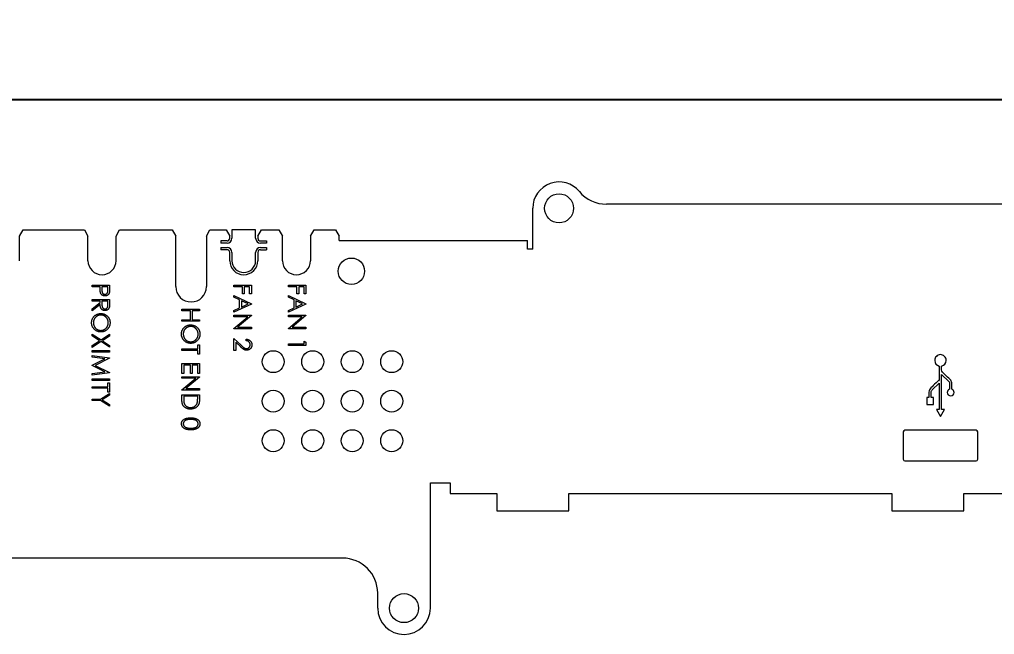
# Model space of a CAD drawing. Header units: millimetres. Extents: x 5 to 292, y 3 to 208.
# Drawn here: x 70.9 to 126.4, y 117.5 to 152.5 of the extents above; entities that cross this region are included whole.
import ezdxf

# ---------------------------------------------------------------- set-up
doc = ezdxf.new("R2010")
doc.units = ezdxf.units.MM
doc.layers.add('DIMENSIONS', color=179, linetype='Continuous')
doc.styles.add('SLDTEXTSTYLE1', font='TXT', dxfattribs={"width": 0.75})
doc.dimstyles.new('SLDDIMSTYLE1', dxfattribs={"dimtxt": 3.5, "dimasz": 3.302, "dimexe": 0, "dimexo": 0.0625, "dimgap": 0.875, "dimtad": 2, "dimlfac": 2, "dimrnd": 1e-09, "dimzin": 12, "dimdsep": 46, "dimtxsty": 'SLDTEXTSTYLE1', "dimblk1": 'CLOSED', "dimblk2": 'CLOSED', "dimsah": 1, "dimcen": 0.09, "dimadec": 0, "dimazin": 3, "dimtfac": 1, "dimtofl": 0, "dimtmove": 0, "dimatfit": 3, "dimldrblk": 'CLOSED', "dimfxl": 1, "dimfrac": 2, "dimtolj": 1, "dimtzin": 12, "dimarcsym": 0})

# ---------------------------------------------------------------- blocks, each defined once
blk = doc.blocks.new('_CLOSED')
at = {"color": 0, "linetype": 'ByBlock', "lineweight": -2}
for p, q in [((-1, 0.166667), (0, 0)), ((-1, 0.166667), (-1, -0.166667)), ((0, 0), (-1, -0.166667)), ((0, 0), (-1, 0))]:
    blk.add_line(p, q, dxfattribs=at)
blk = doc.blocks.new('_D_1')
at = {"layer": 'DIMENSIONS'}
for p, q in [((16.753, 136.699), (16.753, 148.917)), ((284.86, 133.699), (284.86, 148.917)), ((16.753, 147.917), (284.86, 147.917))]:
    blk.add_line(p, q, dxfattribs=at)
at = {"layer": 'DIMENSIONS', "xscale": 3.302, "yscale": 3.302}
for p, rotation in [((16.753, 147.917, -27.848), 180), ((284.86, 147.917, -27.848), 360)]:
    blk.add_blockref('_CLOSED', p, dxfattribs=dict(at, rotation=rotation))
at = {"layer": 'DIMENSIONS', "insert": (153.218, 152.429), "char_height": 3.5, "attachment_point": 1, "style": 'SLDTEXTSTYLE1'}
blk.add_mtext('536.22', dxfattribs=at)

msp = doc.modelspace()

# ---------------------------------------------------------------- linework, layer by layer
at = {"color": 7, "linetype": 'Continuous', "lineweight": 15}
for p, q in [((100.0849, 139.3991), (100.0849, 141.7311)), ((144.8906, 141.9651), (104.2791, 141.9651)), ((70.8529, 140.1527), (71.0529, 140.4991)), ((71.0529, 140.4991), (74.5529, 140.4991)), ((74.5529, 140.4991), (74.7529, 140.1527)), ((76.3529, 140.1527), (76.5529, 140.4991)), ((76.5529, 140.4991), (79.5529, 140.4991)), ((79.5529, 140.4991), (79.7529, 140.1527)), ((81.5029, 140.1527), (81.7029, 140.4991)), ((81.7029, 140.4991), (82.6279, 140.4991)), ((82.6279, 140.4991), (82.8279, 140.1527)), ((82.9529, 140.4991), (82.9529, 140.0241)), ((84.3029, 140.4991), (82.9529, 140.4991)), ((84.3029, 140.0241), (84.3029, 140.4991)), ((84.4279, 140.1527), (84.6279, 140.4991)), ((84.6279, 140.4991), (85.6279, 140.4991)), ((85.6279, 140.4991), (85.8279, 140.1527)), ((87.4279, 140.1527), (87.6279, 140.4991)), ((87.6279, 140.4991), (88.8529, 140.4991)), ((88.8529, 140.4991), (89.0529, 140.1527)), ((70.8529, 138.7491), (70.8529, 140.1527)), ((74.7529, 138.7491), (74.7529, 140.1527)), ((76.3529, 138.7491), (76.3529, 140.1527)), ((79.7529, 137.2741), (79.7529, 140.1527)), ((81.5029, 140.1527), (81.5029, 137.2741)), ((82.8279, 140.0241), (82.8279, 140.1527)), ((84.4279, 140.1527), (84.4279, 140.0241)), ((85.8279, 138.7491), (85.8279, 140.1527)), ((87.4279, 140.1527), (87.4279, 138.7491)), ((89.0529, 139.8991), (89.0529, 140.1527)), ((82.6779, 139.8741), (82.3279, 139.8741)), ((82.3279, 139.8741), (82.3279, 139.7491)), ((82.6779, 139.7491), (82.3279, 139.7491)), ((82.3279, 139.4991), (82.3279, 139.3741)), ((82.3279, 139.4991), (82.6779, 139.4991)), ((84.5779, 139.8741), (84.9279, 139.8741)), ((84.9279, 139.7491), (84.5779, 139.7491)), ((84.5779, 139.4991), (84.9279, 139.4991)), ((84.9279, 139.8741), (84.9279, 139.7491)), ((84.9279, 139.4991), (84.9279, 139.3741)), ((89.0529, 139.8991), (99.7849, 139.8991)), ((99.7849, 139.3991), (99.7849, 139.8991)), ((100.0849, 139.3991), (99.7849, 139.3991)), ((82.6779, 139.3741), (82.3279, 139.3741)), ((82.8279, 138.7491), (82.8279, 139.2241)), ((82.9529, 139.2241), (82.9529, 138.7491)), ((84.3029, 138.7491), (84.3029, 139.2241)), ((84.4279, 139.2241), (84.4279, 138.7491)), ((84.5779, 139.3741), (84.9279, 139.3741)), ((74.9857, 137.2681), (74.9857, 137.3578)), ((74.9857, 137.3578), (75.9857, 137.3578)), ((75.4473, 137.2681), (74.9857, 137.2681)), ((75.4473, 137.1966), (75.4473, 137.2681)), ((75.5498, 137.2681), (75.5476, 137.093)), ((75.8832, 137.2681), (75.5498, 137.2681)), ((75.8832, 137.0852), (75.8832, 137.2681)), ((75.9857, 137.3578), (75.9857, 137.1617)), ((83.0646, 137.2681), (83.0646, 137.3578)), ((83.0646, 137.3578), (84.0646, 137.3578)), ((83.5518, 137.2681), (83.0646, 137.2681)), ((83.5518, 136.8707), (83.5518, 137.2681)), ((83.6543, 137.2681), (83.6543, 136.8707)), ((83.962, 137.2681), (83.6543, 137.2681)), ((83.962, 136.8707), (83.962, 137.2681)), ((84.0646, 137.3578), (84.0646, 136.8707)), ((86.1689, 137.2681), (86.1689, 137.3578)), ((86.1689, 137.3578), (87.1689, 137.3578)), ((86.656, 137.2681), (86.1689, 137.2681)), ((86.656, 136.8707), (86.656, 137.2681)), ((86.7586, 137.2681), (86.7586, 136.8707)), ((87.0663, 137.2681), (86.7586, 137.2681)), ((87.0663, 136.8707), (87.0663, 137.2681)), ((87.1689, 137.3578), (87.1689, 136.8707)), ((83.0646, 136.7681), (84.0646, 136.2937)), ((83.0646, 136.6701), (83.0646, 136.7681)), ((83.3851, 136.5181), (83.0646, 136.6701)), ((83.6543, 136.8707), (83.5518, 136.8707)), ((84.0646, 136.8707), (83.962, 136.8707)), ((86.1689, 136.7681), (87.1689, 136.2937)), ((86.1689, 136.6701), (86.1689, 136.7681)), ((86.4894, 136.5181), (86.1689, 136.6701)), ((86.7586, 136.8707), (86.656, 136.8707)), ((87.1689, 136.8707), (87.0663, 136.8707)), ((74.9857, 136.4476), (74.9857, 136.5373)), ((74.9857, 136.5373), (75.9857, 136.5373)), ((75.4473, 136.4476), (74.9857, 136.4476)), ((74.9857, 136.0073), (75.4473, 136.3747)), ((75.4473, 136.2637), (74.9857, 135.8963)), ((75.4473, 136.3747), (75.4473, 136.4476)), ((75.5498, 136.4476), (75.5484, 136.2645)), ((75.8832, 136.4476), (75.5498, 136.4476)), ((75.8832, 136.2601), (75.8832, 136.4476)), ((75.9857, 136.5373), (75.9857, 136.3372)), ((84.0646, 136.2809), (83.0646, 135.8194)), ((83.0646, 135.9169), (83.3851, 136.0648)), ((83.3851, 136.0648), (83.3851, 136.5181)), ((83.4877, 136.4694), (83.4877, 136.112)), ((83.8697, 136.2883), (83.4877, 136.4694)), ((83.4877, 136.112), (83.8697, 136.2883)), ((84.0646, 136.2937), (84.0646, 136.2809)), ((87.1689, 136.2809), (86.1689, 135.8194)), ((86.1689, 135.9169), (86.4894, 136.0648)), ((86.4894, 136.0648), (86.4894, 136.5181)), ((86.5919, 136.4694), (86.5919, 136.112)), ((86.974, 136.2883), (86.5919, 136.4694)), ((86.5919, 136.112), (86.974, 136.2883)), ((87.1689, 136.2937), (87.1689, 136.2809)), ((74.9857, 135.8963), (74.9857, 136.0073)), ((80.1047, 135.9017), (80.1047, 135.9914)), ((80.1047, 135.9914), (81.1047, 135.9914)), ((80.5918, 135.9017), (80.1047, 135.9017)), ((80.5918, 135.3889), (80.5918, 135.9017)), ((80.6944, 135.9017), (80.6944, 135.3889)), ((81.1047, 135.9017), (80.6944, 135.9017)), ((81.1047, 135.9914), (81.1047, 135.9017)), ((83.0646, 135.8194), (83.0646, 135.9169)), ((83.0646, 135.6399), (84.0646, 135.6399)), ((83.0646, 135.5501), (83.0646, 135.6399)), ((83.8498, 135.5501), (83.0646, 135.5501)), ((83.0646, 134.8911), (83.8498, 135.5501)), ((84.0646, 135.6211), (83.2775, 134.9604)), ((84.0646, 135.6399), (84.0646, 135.6211)), ((86.1689, 135.8194), (86.1689, 135.9169)), ((86.1689, 135.6399), (87.1689, 135.6399)), ((86.1689, 135.5501), (86.1689, 135.6399)), ((86.9541, 135.5501), (86.1689, 135.5501)), ((86.1689, 134.8911), (86.9541, 135.5501)), ((87.1689, 135.6211), (86.3818, 134.9604)), ((87.1689, 135.6399), (87.1689, 135.6211)), ((80.1047, 135.3889), (80.5918, 135.3889)), ((80.1047, 135.2991), (80.1047, 135.3889)), ((81.1047, 135.2991), (80.1047, 135.2991)), ((80.6944, 135.3889), (81.1047, 135.3889)), ((81.1047, 135.3889), (81.1047, 135.2991)), ((83.2775, 134.9604), (84.0646, 134.9604)), ((84.0646, 134.9604), (84.0646, 134.8707)), ((86.3818, 134.9604), (87.1689, 134.9604)), ((87.1689, 134.9604), (87.1689, 134.8707)), ((74.9857, 134.5694), (75.4957, 134.2428)), ((74.9857, 134.4658), (74.9857, 134.5694)), ((75.4148, 134.1912), (74.9857, 134.4658)), ((75.4957, 134.2428), (75.9857, 134.5565)), ((75.9857, 134.453), (75.5767, 134.1912)), ((75.9857, 134.5565), (75.9857, 134.453)), ((83.0646, 134.8707), (83.0646, 134.8911)), ((84.0646, 134.8707), (83.0646, 134.8707)), ((86.1689, 134.8707), (86.1689, 134.8911)), ((87.1689, 134.8707), (86.1689, 134.8707)), ((74.9857, 133.9165), (75.4148, 134.1912)), ((75.4957, 134.1393), (74.9857, 133.813)), ((74.9857, 133.813), (74.9857, 133.9165)), ((75.9857, 133.8258), (75.4957, 134.1393)), ((75.5767, 134.1912), (75.9857, 133.9293)), ((75.9857, 133.9293), (75.9857, 133.8258)), ((81.0021, 133.953), (81.1047, 133.953)), ((81.0021, 133.735), (81.0021, 133.953)), ((81.1047, 133.953), (81.1047, 133.4273)), ((83.0646, 134.3194), (83.4784, 133.9315)), ((83.0646, 133.6399), (83.0646, 134.3194)), ((83.1671, 134.1052), (83.1671, 133.6399)), ((83.4342, 133.855), (83.1671, 134.1052)), ((83.7569, 134.1912), (83.7569, 134.2809)), ((86.1689, 134.0117), (87.0663, 134.0117)), ((86.1689, 133.9219), (86.1689, 134.0117)), ((87.1689, 133.9219), (86.1689, 133.9219)), ((87.0663, 134.0117), (87.0663, 134.1655)), ((87.0663, 134.1655), (87.1689, 134.1068)), ((87.1689, 134.1068), (87.1689, 133.9219)), ((74.9857, 133.5501), (74.9857, 133.6399)), ((74.9857, 133.6399), (75.9857, 133.6399)), ((75.9857, 133.5501), (74.9857, 133.5501)), ((74.9857, 133.345), (75.9857, 133.213)), ((74.9857, 133.2547), (74.9857, 133.345)), ((75.9857, 133.6399), (75.9857, 133.5501)), ((80.1047, 133.735), (81.0021, 133.735)), ((80.1047, 133.6453), (80.1047, 133.735)), ((81.0021, 133.6453), (80.1047, 133.6453)), ((81.0021, 133.4273), (81.0021, 133.6453)), ((81.1047, 133.4273), (81.0021, 133.4273)), ((83.1671, 133.6399), (83.0646, 133.6399)), ((123.0736, 133.3037), (123.0337, 133.2554)), ((123.1219, 133.3436), (123.0736, 133.3037)), ((123.1774, 133.3737), (123.1219, 133.3436)), ((123.2387, 133.3927), (123.1774, 133.3737)), ((123.3045, 133.3994), (123.2387, 133.3927)), ((123.3703, 133.3927), (123.3045, 133.3994)), ((123.4315, 133.3737), (123.3703, 133.3927)), ((123.487, 133.3436), (123.4315, 133.3737)), ((123.5353, 133.3037), (123.487, 133.3436)), ((123.5752, 133.2554), (123.5353, 133.3037)), ((75.7069, 133.1591), (74.9857, 133.2547)), ((74.9857, 132.7967), (75.7069, 133.1591)), ((74.9857, 132.7765), (74.9857, 132.7967)), ((75.7053, 132.4155), (74.9857, 132.7765)), ((75.9857, 133.2002), (75.1652, 132.7873)), ((75.1652, 132.7873), (75.9857, 132.3755)), ((75.9857, 133.213), (75.9857, 133.2002)), ((80.1047, 132.3248), (80.1047, 132.8889)), ((80.1047, 132.8889), (81.1047, 132.8889)), ((80.2072, 132.7991), (80.2072, 132.3248)), ((80.5918, 132.7991), (80.2072, 132.7991)), ((80.5918, 132.3248), (80.5918, 132.7991)), ((80.6944, 132.7991), (80.6944, 132.3248)), ((81.0021, 132.7991), (80.6944, 132.7991)), ((81.0021, 132.3248), (81.0021, 132.7991)), ((81.1047, 132.8889), (81.1047, 132.3248)), ((122.9846, 133.1387), (122.9779, 133.0728)), ((122.9779, 133.0728), (122.9979, 132.9603)), ((123.0036, 133.1999), (122.9846, 133.1387)), ((122.9979, 132.9603), (123.0529, 132.8647)), ((123.0337, 133.2554), (123.0036, 133.1999)), ((123.0529, 132.8647), (123.136, 132.7932)), ((123.136, 132.7932), (123.24, 132.7528)), ((123.24, 132.7528), (123.24, 132.0378)), ((123.3691, 132.7528), (123.473, 132.7932)), ((123.3691, 132.5268), (123.3691, 132.7528)), ((123.473, 132.7932), (123.556, 132.8648)), ((123.556, 132.8648), (123.611, 132.9603)), ((123.6053, 133.1999), (123.5752, 133.2554)), ((123.6243, 133.1387), (123.6053, 133.1999)), ((123.611, 132.9603), (123.6309, 133.0728)), ((123.6309, 133.0728), (123.6243, 133.1387)), ((74.9857, 132.3198), (75.7053, 132.4155)), ((75.9857, 132.3624), (74.9857, 132.2296)), ((74.9857, 132.2296), (74.9857, 132.3198)), ((75.9857, 132.3755), (75.9857, 132.3624)), ((80.2072, 132.3248), (80.1047, 132.3248)), ((80.6944, 132.3248), (80.5918, 132.3248)), ((81.1047, 132.3248), (81.0021, 132.3248)), ((123.3826, 132.4621), (123.3691, 132.5268)), ((123.3691, 130.2713), (123.3691, 132.2694)), ((123.3691, 132.2694), (123.7801, 131.8803)), ((123.4151, 132.4059), (123.3826, 132.4621)), ((123.4339, 132.3883), (123.4151, 132.4059)), ((123.4831, 132.3417), (123.4339, 132.3883)), ((123.5528, 132.2757), (123.4831, 132.3417)), ((123.6327, 132.2), (123.5528, 132.2757)), ((123.7126, 132.1243), (123.6327, 132.2)), ((74.9857, 131.9348), (74.9857, 132.0245)), ((74.9857, 132.0245), (75.9857, 132.0245)), ((75.9857, 131.9348), (74.9857, 131.9348)), ((75.8832, 131.7937), (75.9857, 131.7937)), ((75.8832, 131.5758), (75.8832, 131.7937)), ((75.9857, 132.0245), (75.9857, 131.9348)), ((75.9857, 131.7937), (75.9857, 131.2681)), ((80.1047, 132.1453), (81.1047, 132.1453)), ((80.1047, 132.0555), (80.1047, 132.1453)), ((80.8899, 132.0555), (80.1047, 132.0555)), ((80.1047, 131.3965), (80.8899, 132.0555)), ((81.1047, 132.1264), (80.3176, 131.4658)), ((81.1047, 132.1453), (81.1047, 132.1264)), ((122.8963, 131.6356), (122.8265, 131.5695)), ((122.8288, 131.3916), (123.2399, 131.7808)), ((122.9763, 131.7113), (122.8963, 131.6356)), ((123.0562, 131.7869), (122.9763, 131.7113)), ((123.1259, 131.8528), (123.0562, 131.7869)), ((123.1751, 131.8995), (123.1259, 131.8528)), ((123.1938, 131.9171), (123.1751, 131.8995)), ((123.2264, 131.9732), (123.1938, 131.9171)), ((123.24, 132.0378), (123.2264, 131.9732)), ((123.2399, 131.7808), (123.2399, 130.2713)), ((123.7825, 132.0582), (123.7126, 132.1243)), ((123.7801, 131.8803), (123.8128, 131.8241)), ((123.8321, 132.0113), (123.7825, 132.0582)), ((123.8128, 131.8241), (123.8263, 131.7593)), ((123.8263, 131.7593), (123.8264, 131.6378)), ((123.8264, 131.6378), (123.8264, 131.5432)), ((123.8512, 131.9932), (123.8321, 132.0113)), ((123.8532, 131.9913), (123.8512, 131.9932)), ((123.8913, 131.9437), (123.8512, 131.9931)), ((123.8512, 131.9931), (123.8532, 131.9913)), ((123.9245, 131.8852), (123.8913, 131.9437)), ((123.9472, 131.8214), (123.9245, 131.8852)), ((123.9556, 131.7555), (123.9472, 131.8214)), ((123.9555, 131.4326), (123.9556, 131.7555)), ((74.9857, 131.5758), (75.8832, 131.5758)), ((74.9857, 131.486), (74.9857, 131.5758)), ((75.8832, 131.486), (74.9857, 131.486)), ((75.4611, 130.8707), (75.9857, 131.1912)), ((75.9857, 131.0884), (75.556, 130.8256)), ((75.8832, 131.2681), (75.8832, 131.486)), ((75.9857, 131.2681), (75.8832, 131.2681)), ((75.9857, 131.1912), (75.9857, 131.0884)), ((80.1047, 131.376), (80.1047, 131.3965)), ((81.1047, 131.376), (80.1047, 131.376)), ((80.1047, 131.1196), (81.1047, 131.1196)), ((80.1047, 130.8097), (80.1047, 131.1196)), ((80.3176, 131.4658), (81.1047, 131.4658)), ((81.1047, 131.4658), (81.1047, 131.376)), ((81.1047, 131.1196), (81.1047, 130.9177)), ((122.6619, 131.3326), (122.6535, 131.2667)), ((122.6535, 131.2667), (122.6535, 130.9556)), ((122.6845, 131.3965), (122.6619, 131.3326)), ((122.7177, 131.455), (122.6845, 131.3965)), ((122.7577, 131.5044), (122.7177, 131.455)), ((122.7578, 131.5044), (122.7577, 131.5044)), ((122.7769, 131.5226), (122.7578, 131.5044)), ((122.8265, 131.5695), (122.7769, 131.5226)), ((122.7826, 131.0257), (122.7827, 131.1231)), ((122.7827, 131.2706), (122.7866, 131.3037)), ((122.7827, 131.1231), (122.7827, 131.2706)), ((122.7866, 131.3037), (122.7962, 131.3354)), ((122.7962, 131.3354), (122.8106, 131.365)), ((122.8106, 131.365), (122.8288, 131.3916)), ((123.7052, 131.3098), (123.6954, 131.2488)), ((123.6954, 131.2488), (123.7108, 131.1728)), ((123.7324, 131.3627), (123.7052, 131.3098)), ((123.7108, 131.1728), (123.7527, 131.1107)), ((123.7739, 131.4046), (123.7324, 131.3627)), ((123.7527, 131.1107), (123.8148, 131.0687)), ((123.8264, 131.4326), (123.7739, 131.4046)), ((123.8148, 131.0687), (123.8909, 131.0534)), ((123.8264, 131.5432), (123.8264, 131.4749)), ((123.8264, 131.4749), (123.8264, 131.4326)), ((123.8909, 131.0534), (123.967, 131.0687)), ((124.008, 131.4046), (123.9555, 131.4326)), ((123.967, 131.0687), (124.0292, 131.1107)), ((124.0495, 131.3627), (124.008, 131.4046)), ((124.0292, 131.1107), (124.0711, 131.1728)), ((124.0767, 131.3098), (124.0495, 131.3627)), ((124.0711, 131.1728), (124.0864, 131.2488)), ((124.0864, 131.2488), (124.0767, 131.3098)), ((74.9857, 130.8707), (75.4611, 130.8707)), ((74.9857, 130.7809), (74.9857, 130.8707)), ((75.4611, 130.7809), (74.9857, 130.7809)), ((75.9857, 130.4604), (75.4611, 130.7809)), ((75.556, 130.8256), (75.9857, 130.5632)), ((75.9857, 130.5632), (75.9857, 130.4604)), ((80.2072, 131.0299), (80.2072, 130.9151)), ((81.0021, 131.0299), (80.2072, 131.0299)), ((81.0021, 130.9596), (81.0021, 131.0299)), ((122.6535, 130.9556), (122.5224, 130.9556)), ((122.5224, 130.9556), (122.5224, 130.5646)), ((122.5224, 130.5646), (122.9134, 130.5646)), ((122.7825, 130.9556), (122.7826, 130.972)), ((122.9134, 130.9556), (122.7825, 130.9556)), ((122.7826, 130.972), (122.7826, 131.0257)), ((122.9134, 130.5646), (122.9134, 130.9556)), ((123.2399, 130.2713), (123.0786, 130.2713)), ((123.0786, 130.2713), (123.3044, 129.8804)), ((123.3044, 129.8804), (123.5301, 130.2713)), ((123.5301, 130.2713), (123.3691, 130.2713)), ((121.1849, 128.9991), (121.1849, 127.4491)), ((125.3349, 129.0991), (121.2849, 129.0991)), ((125.4349, 127.4491), (125.4349, 128.9991)), ((121.2849, 127.3491), (125.3349, 127.3491)), ((94.2529, 126.0991), (95.3849, 126.0991)), ((94.2529, 118.9671), (94.2529, 126.0991)), ((95.3849, 126.0991), (95.3849, 125.4991)), ((95.3849, 125.4991), (98.0349, 125.4991)), ((98.0349, 125.4991), (98.0349, 124.4991)), ((102.1349, 125.4991), (120.5349, 125.4991)), ((102.1349, 124.4991), (102.1349, 125.4991)), ((120.5349, 125.4991), (120.5349, 124.4991)), ((124.6349, 125.4991), (143.0349, 125.4991)), ((124.6349, 124.4991), (124.6349, 125.4991)), ((98.0349, 124.4991), (102.1349, 124.4991)), ((120.5349, 124.4991), (124.6349, 124.4991)), ((89.2529, 121.8171), (38.7529, 121.8171)), ((91.2529, 118.9671), (91.2529, 119.8171))]:
    msp.add_line(p, q, dxfattribs=at)
for centre, radius in [((101.5849, 141.7311), 0.8252), ((89.7579, 138.1491), 0.75), ((85.3029, 132.9991), 0.625), ((87.5529, 132.9991), 0.625), ((89.8029, 132.9991), 0.625), ((92.0529, 132.9991), 0.625), ((85.3029, 130.7491), 0.625), ((87.5529, 130.7491), 0.625), ((89.8029, 130.7491), 0.625), ((92.0529, 130.7491), 0.625), ((85.3029, 128.4991), 0.625), ((87.5529, 128.4991), 0.625), ((89.8029, 128.4991), 0.625), ((92.0529, 128.4991), 0.625), ((92.7529, 118.9671), 0.8252)]:
    msp.add_circle(centre, radius, dxfattribs=at)
for centre, radius, start, end in [((101.5849, 141.7311), 1.5, 39.66501, 180), ((104.2791, 143.9651), 2, 219.66501, 270), ((82.6779, 140.0241), 0.15, 270, 0), ((82.6779, 140.0241), 0.275, 270, 0), ((84.5779, 140.0241), 0.275, 180, 270), ((84.5779, 140.0241), 0.15, 180, 270), ((82.6779, 139.2241), 0.275, 0, 90), ((84.5779, 139.2241), 0.275, 90, 180), ((82.6779, 139.2241), 0.15, 0, 90), ((84.5779, 139.2241), 0.15, 90, 180), ((75.5529, 138.7491), 0.8, 180, 360), ((83.6279, 138.7491), 0.8, 180, 0), ((83.6279, 138.7491), 0.675, 180, 0), ((86.6279, 138.7491), 0.8, 180, 0), ((80.6279, 137.2741), 0.875, 180, 0), ((121.2849, 128.9991), 0.1, 90, 180), ((125.3349, 128.9991), 0.1, 0, 90), ((121.2849, 127.4491), 0.1, 180, 270), ((125.3349, 127.4491), 0.1, 270, 0), ((89.2529, 119.8171), 2, 0, 90), ((92.7529, 118.9671), 1.5, 180, 0)]:
    msp.add_arc(centre, radius, start, end, dxfattribs=at)
for points, knots in [([(75.4637, 136.942), (75.4624, 136.9482), (75.4594, 136.962), (75.4562, 136.9846), (75.4534, 137.0109), (75.4513, 137.0409), (75.4495, 137.0746), (75.4481, 137.1119), (75.4473, 137.153), (75.4473, 137.1816), (75.4473, 137.1966)], [0, 0, 0, 0, 0.0751731, 0.1647463, 0.2680169, 0.3859119, 0.5177895, 0.663691, 0.8244132, 1, 1, 1, 1]), ([(75.7175, 136.7424), (75.7093, 136.7426), (75.6932, 136.7428), (75.6697, 136.7456), (75.6472, 136.7494), (75.6258, 136.7553), (75.6056, 136.763), (75.5863, 136.772), (75.5683, 136.7828), (75.5515, 136.7953), (75.5358, 136.8092), (75.5214, 136.8244), (75.5083, 136.8409), (75.4966, 136.8586), (75.4864, 136.8777), (75.4774, 136.898), (75.4697, 136.9195), (75.4657, 136.9344), (75.4637, 136.942)], [0, 0, 0, 0, 0.0701189, 0.1371924, 0.2020162, 0.2646314, 0.3261165, 0.3860103, 0.4458118, 0.5052977, 0.5646333, 0.6242826, 0.683902, 0.7439528, 0.8053877, 0.868388, 0.933084, 1, 1, 1, 1]), ([(75.5476, 137.093), (75.5476, 137.0845), (75.5476, 137.068), (75.5488, 137.0441), (75.5501, 137.022), (75.552, 137.0017), (75.5547, 136.9831), (75.5575, 136.9663), (75.5614, 136.9514), (75.5668, 136.934), (75.5759, 136.9145), (75.5892, 136.8933), (75.606, 136.8754), (75.625, 136.8599), (75.6461, 136.8476), (75.6687, 136.8386), (75.6926, 136.8333), (75.7089, 136.8325), (75.7171, 136.8322)], [0, 0, 0, 0, 0.0725384, 0.1400338, 0.2024957, 0.2605751, 0.3132283, 0.3615832, 0.4048784, 0.4441274, 0.5163997, 0.5865067, 0.6550854, 0.7243838, 0.7939735, 0.8616377, 0.9301109, 1, 1, 1, 1]), ([(75.7171, 136.8322), (75.7251, 136.8325), (75.7411, 136.8333), (75.7645, 136.8386), (75.7869, 136.8476), (75.8077, 136.86), (75.8267, 136.875), (75.8431, 136.8926), (75.8563, 136.9125), (75.8648, 136.931), (75.87, 136.9475), (75.8737, 136.9618), (75.8766, 136.9779), (75.8789, 136.9959), (75.8809, 137.0156), (75.8823, 137.0372), (75.8831, 137.0605), (75.8831, 137.0768), (75.8832, 137.0852)], [0, 0, 0, 0, 0.0700438, 0.1392383, 0.2081975, 0.2791734, 0.3499868, 0.4183538, 0.4876096, 0.5574111, 0.5953302, 0.6379641, 0.6859128, 0.7381852, 0.7961026, 0.8585165, 0.9266577, 1, 1, 1, 1]), ([(75.9707, 136.934), (75.9688, 136.927), (75.9651, 136.9134), (75.9576, 136.8937), (75.9487, 136.875), (75.9386, 136.8571), (75.9268, 136.8404), (75.9138, 136.8245), (75.8993, 136.8097), (75.8835, 136.7959), (75.8666, 136.7832), (75.8484, 136.7723), (75.8292, 136.7632), (75.8089, 136.7554), (75.7875, 136.7498), (75.7651, 136.7455), (75.7417, 136.7428), (75.7257, 136.7426), (75.7175, 136.7424)], [0, 0, 0, 0, 0.0624813, 0.1234904, 0.1834111, 0.2431532, 0.3021267, 0.3617097, 0.4218423, 0.4829319, 0.5445523, 0.6056807, 0.6676797, 0.7299844, 0.7945509, 0.8603456, 0.9289074, 1, 1, 1, 1]), ([(75.9857, 137.1617), (75.9857, 137.1482), (75.9857, 137.1224), (75.9848, 137.0853), (75.9837, 137.0517), (75.9821, 137.0215), (75.9802, 136.9947), (75.9776, 136.9714), (75.9748, 136.9514), (75.972, 136.9394), (75.9707, 136.934)], [0, 0, 0, 0, 0.1769558, 0.3390551, 0.4863182, 0.6187809, 0.7356188, 0.8387425, 0.9264571, 1, 1, 1, 1]), ([(75.7183, 135.9091), (75.705, 135.9095), (75.679, 135.9104), (75.6413, 135.918), (75.6061, 135.9305), (75.5734, 135.9477), (75.544, 135.9697), (75.5182, 135.9961), (75.4966, 136.0269), (75.4816, 136.0556), (75.472, 136.0809), (75.4653, 136.1018), (75.46, 136.1245), (75.4554, 136.149), (75.4518, 136.1752), (75.4493, 136.2031), (75.4476, 136.2328), (75.4474, 136.2532), (75.4473, 136.2637)], [0, 0, 0, 0, 0.0787802, 0.1537206, 0.2267135, 0.2991912, 0.37119, 0.4430064, 0.5166892, 0.5932172, 0.6338729, 0.6769891, 0.7228995, 0.7719586, 0.8242113, 0.8793787, 0.9379481, 1, 1, 1, 1]), ([(75.5484, 136.2645), (75.5484, 136.2559), (75.5484, 136.2394), (75.5496, 136.2154), (75.5509, 136.1931), (75.5528, 136.1725), (75.5554, 136.1536), (75.5586, 136.1365), (75.5623, 136.1211), (75.5681, 136.1031), (75.5773, 136.0831), (75.5906, 136.0613), (75.6073, 136.0427), (75.6264, 136.027), (75.6475, 136.0144), (75.6702, 136.0055), (75.6939, 135.9999), (75.7103, 135.9992), (75.7185, 135.9989)], [0, 0, 0, 0, 0.0716681, 0.1389133, 0.2011846, 0.2591244, 0.312255, 0.3606815, 0.4050861, 0.4451017, 0.5187778, 0.5894616, 0.6584622, 0.7272832, 0.7963225, 0.8631749, 0.9309494, 1, 1, 1, 1]), ([(75.9721, 136.1106), (75.9703, 136.1033), (75.9667, 136.0888), (75.9592, 136.068), (75.9504, 136.0481), (75.9401, 136.0293), (75.9283, 136.0117), (75.915, 135.995), (75.9004, 135.9793), (75.8841, 135.9651), (75.867, 135.9516), (75.8485, 135.9403), (75.8292, 135.9306), (75.8088, 135.9228), (75.7876, 135.9166), (75.7653, 135.9122), (75.7421, 135.9095), (75.7263, 135.9092), (75.7183, 135.9091)], [0, 0, 0, 0, 0.0642168, 0.1270638, 0.1887445, 0.2491321, 0.3094525, 0.3698267, 0.4306501, 0.4923519, 0.5540721, 0.6156898, 0.6767977, 0.738439, 0.8013169, 0.8651845, 0.9316413, 1, 1, 1, 1]), ([(75.7185, 135.9989), (75.7265, 135.9992), (75.7425, 135.9999), (75.7658, 136.0054), (75.7878, 136.0148), (75.8085, 136.0275), (75.8272, 136.0429), (75.8432, 136.061), (75.8564, 136.0813), (75.8648, 136.1002), (75.87, 136.1171), (75.8737, 136.1318), (75.8766, 136.1484), (75.8789, 136.167), (75.8809, 136.1875), (75.8823, 136.21), (75.8831, 136.2344), (75.8831, 136.2513), (75.8832, 136.2601)], [0, 0, 0, 0, 0.0688143, 0.1363648, 0.2040194, 0.2730637, 0.3429133, 0.4109654, 0.4791688, 0.549308, 0.5876516, 0.6306467, 0.6788788, 0.7319343, 0.7911114, 0.8552832, 0.9250859, 1, 1, 1, 1]), ([(75.9857, 136.3372), (75.9857, 136.3238), (75.9856, 136.2982), (75.9851, 136.2615), (75.9838, 136.2281), (75.9826, 136.1981), (75.9804, 136.1714), (75.9784, 136.1481), (75.9757, 136.1282), (75.9732, 136.1161), (75.9721, 136.1106)], [0, 0, 0, 0, 0.17625775, 0.33843441, 0.48482205, 0.61715758, 0.73469836, 0.83738518, 0.92637242, 1, 1, 1, 1]), ([(74.9601, 135.2152), (74.9605, 135.2333), (74.9614, 135.269), (74.9689, 135.3215), (74.9806, 135.3718), (74.9973, 135.42), (75.0189, 135.466), (75.0453, 135.5098), (75.0765, 135.5514), (75.112, 135.5903), (75.1506, 135.626), (75.192, 135.6571), (75.2353, 135.6834), (75.2807, 135.7049), (75.328, 135.722), (75.3774, 135.7336), (75.4287, 135.7411), (75.4636, 135.742), (75.4813, 135.7424)], [0, 0, 0, 0, 0.06581888, 0.12974653, 0.19207195, 0.25345942, 0.31456959, 0.37627988, 0.43902565, 0.50326703, 0.56749282, 0.6297048, 0.69099965, 0.75145165, 0.81200436, 0.87314968, 0.93563548, 1, 1, 1, 1]), ([(75.4817, 135.6527), (75.4673, 135.6523), (75.4389, 135.6516), (75.3972, 135.6453), (75.3572, 135.6357), (75.319, 135.6214), (75.2823, 135.6036), (75.2475, 135.5816), (75.2145, 135.5555), (75.1836, 135.5259), (75.1553, 135.4935), (75.1305, 135.4592), (75.1096, 135.4232), (75.0925, 135.3854), (75.0789, 135.3461), (75.0696, 135.3051), (75.0635, 135.2625), (75.063, 135.2335), (75.0627, 135.2188)], [0, 0, 0, 0, 0.064504, 0.1268993, 0.1877465, 0.2481497, 0.3085861, 0.369583, 0.431827, 0.4961797, 0.5606679, 0.6235045, 0.6852604, 0.7465368, 0.8083274, 0.8704862, 0.9343169, 1, 1, 1, 1]), ([(75.4813, 135.7424), (75.4932, 135.7423), (75.5169, 135.742), (75.552, 135.7383), (75.5865, 135.733), (75.6204, 135.7254), (75.6535, 135.7155), (75.6861, 135.7038), (75.7179, 135.6894), (75.749, 135.6732), (75.7789, 135.6552), (75.8071, 135.6352), (75.834, 135.614), (75.8587, 135.5909), (75.8821, 135.5664), (75.9037, 135.5403), (75.9238, 135.5126), (75.942, 135.4834), (75.9584, 135.4532), (75.9724, 135.4221), (75.9845, 135.3905), (75.9943, 135.3582), (76.002, 135.3253), (76.0073, 135.2919), (76.0109, 135.2578), (76.0112, 135.2348), (76.0114, 135.2232)], [0, 0, 0, 0, 0.043209, 0.0858729, 0.12812, 0.170152, 0.2119176, 0.253753, 0.2960064, 0.3384434, 0.3810154, 0.4228205, 0.4640891, 0.5051258, 0.545975, 0.5869852, 0.6283386, 0.6700838, 0.7119916, 0.7530392, 0.7940494, 0.8348855, 0.8754983, 0.9165473, 0.9580038, 1, 1, 1, 1]), ([(75.9088, 135.2188), (75.9087, 135.2283), (75.9085, 135.2472), (75.9054, 135.2753), (75.9011, 135.303), (75.8949, 135.3303), (75.8865, 135.3572), (75.8769, 135.3838), (75.8651, 135.41), (75.8518, 135.4356), (75.8371, 135.4605), (75.8208, 135.4839), (75.8033, 135.506), (75.7847, 135.5267), (75.7647, 135.5459), (75.7438, 135.5641), (75.7212, 135.5805), (75.6977, 135.5955), (75.6732, 135.6089), (75.648, 135.6208), (75.6219, 135.6306), (75.5951, 135.6385), (75.5678, 135.6451), (75.5397, 135.6493), (75.511, 135.6524), (75.4916, 135.6526), (75.4817, 135.6527)], [0, 0, 0, 0, 0.0420233, 0.0836449, 0.1249838, 0.1662475, 0.2077016, 0.2496311, 0.2917418, 0.3347429, 0.3774602, 0.4195563, 0.4610442, 0.5020963, 0.5428907, 0.5838008, 0.6248636, 0.6662247, 0.7073992, 0.7485567, 0.7896546, 0.8307397, 0.8720701, 0.9139934, 0.9564981, 1, 1, 1, 1]), ([(75.4861, 134.6912), (75.4681, 134.6916), (75.4327, 134.6925), (75.3806, 134.7), (75.3306, 134.7117), (75.2827, 134.7284), (75.2368, 134.7499), (75.1931, 134.7764), (75.1515, 134.8076), (75.1126, 134.8431), (75.0769, 134.8817), (75.0458, 134.9232), (75.019, 134.9666), (74.9976, 135.0124), (74.9805, 135.06), (74.9689, 135.1099), (74.9614, 135.1618), (74.9605, 135.1972), (74.9601, 135.2152)], [0, 0, 0, 0, 0.0652265, 0.128569, 0.1903204, 0.251378, 0.3123875, 0.3737887, 0.4364312, 0.5005668, 0.5646868, 0.6271355, 0.6884554, 0.7492457, 0.8101552, 0.8716709, 0.9347735, 1, 1, 1, 1]), ([(75.0627, 135.2188), (75.0628, 135.2089), (75.0631, 135.1893), (75.0658, 135.1601), (75.0701, 135.1315), (75.0764, 135.1034), (75.0842, 135.0759), (75.0936, 135.0489), (75.1052, 135.0227), (75.118, 134.9969), (75.1327, 134.9722), (75.1484, 134.9487), (75.1658, 134.9268), (75.1842, 134.9061), (75.2039, 134.8868), (75.2249, 134.869), (75.2473, 134.8527), (75.2708, 134.8377), (75.2954, 134.8243), (75.3207, 134.8127), (75.3467, 134.8028), (75.3733, 134.7948), (75.4006, 134.7886), (75.4286, 134.7843), (75.4572, 134.7812), (75.4766, 134.781), (75.4863, 134.7809)], [0, 0, 0, 0, 0.0436332, 0.0865378, 0.1291773, 0.1714363, 0.2134159, 0.255266, 0.2973695, 0.3399407, 0.3823475, 0.4239529, 0.4648712, 0.5055723, 0.5460026, 0.586568, 0.6270648, 0.6682707, 0.7095492, 0.7504282, 0.7910962, 0.8320271, 0.873136, 0.9146108, 0.956956, 1, 1, 1, 1]), ([(76.0114, 135.2232), (76.0109, 135.2047), (76.01, 135.1683), (76.0029, 135.1149), (75.9907, 135.0639), (75.9745, 135.0148), (75.9528, 134.9684), (75.9266, 134.9242), (75.8956, 134.8824), (75.8601, 134.8435), (75.8214, 134.8079), (75.7801, 134.7765), (75.7365, 134.7502), (75.6906, 134.7286), (75.6427, 134.7116), (75.5924, 134.6999), (75.54, 134.6925), (75.5043, 134.6916), (75.4861, 134.6912)], [0, 0, 0, 0, 0.06657, 0.130749, 0.1934128, 0.2549894, 0.3161136, 0.3772618, 0.4394008, 0.5029706, 0.566525, 0.6282311, 0.6890906, 0.7493447, 0.8101696, 0.8716098, 0.9348692, 1, 1, 1, 1]), ([(75.4863, 134.7809), (75.496, 134.781), (75.5152, 134.7812), (75.5437, 134.7843), (75.5715, 134.7886), (75.5985, 134.7948), (75.6248, 134.8028), (75.6504, 134.8127), (75.6753, 134.8243), (75.6994, 134.8377), (75.7226, 134.8527), (75.7448, 134.8692), (75.7655, 134.8873), (75.7853, 134.9065), (75.8038, 134.9275), (75.8209, 134.9499), (75.8371, 134.9736), (75.8517, 134.9988), (75.8652, 135.0247), (75.8768, 135.0513), (75.8866, 135.0783), (75.895, 135.1056), (75.9011, 135.1334), (75.9054, 135.1615), (75.9085, 135.19), (75.9087, 135.2092), (75.9088, 135.2188)], [0, 0, 0, 0, 0.0429151, 0.08513, 0.1264733, 0.167453, 0.2079763, 0.2482494, 0.28875, 0.3296699, 0.3705373, 0.4111286, 0.4518189, 0.4924059, 0.5334859, 0.5752631, 0.6174406, 0.6606717, 0.7039402, 0.7468675, 0.7890793, 0.831104, 0.873238, 0.9151658, 0.9573807, 1, 1, 1, 1]), ([(80.079, 134.5667), (80.0795, 134.5849), (80.0803, 134.6206), (80.0878, 134.673), (80.0995, 134.7234), (80.1162, 134.7715), (80.1378, 134.8175), (80.1642, 134.8614), (80.1954, 134.9029), (80.2309, 134.9419), (80.2695, 134.9775), (80.3109, 135.0086), (80.3542, 135.035), (80.3996, 135.0565), (80.4469, 135.0735), (80.4963, 135.0852), (80.5476, 135.0927), (80.5825, 135.0936), (80.6003, 135.094)], [0, 0, 0, 0, 0.0658189, 0.1297465, 0.192072, 0.2534594, 0.3145696, 0.3762799, 0.4390257, 0.503267, 0.5674928, 0.6297048, 0.6909996, 0.7514517, 0.8120044, 0.8731497, 0.9356355, 1, 1, 1, 1]), ([(80.6007, 135.0042), (80.5862, 135.0039), (80.5578, 135.0032), (80.5161, 134.9969), (80.4761, 134.9872), (80.4379, 134.973), (80.4013, 134.9552), (80.3664, 134.9332), (80.3334, 134.9071), (80.3025, 134.8775), (80.2742, 134.8451), (80.2495, 134.8107), (80.2285, 134.7747), (80.2114, 134.737), (80.1979, 134.6977), (80.1886, 134.6566), (80.1825, 134.6141), (80.1819, 134.5851), (80.1816, 134.5704)], [0, 0, 0, 0, 0.064504, 0.1268993, 0.1877465, 0.2481497, 0.3085861, 0.369583, 0.431827, 0.4961797, 0.5606679, 0.6235045, 0.6852604, 0.7465368, 0.8083274, 0.8704862, 0.9343169, 1, 1, 1, 1]), ([(80.6003, 135.094), (80.6122, 135.0938), (80.6358, 135.0935), (80.6709, 135.0899), (80.7054, 135.0846), (80.7393, 135.077), (80.7724, 135.067), (80.8051, 135.0553), (80.8368, 135.041), (80.8679, 135.0248), (80.8978, 135.0067), (80.926, 134.9867), (80.9529, 134.9656), (80.9776, 134.9424), (81.001, 134.9179), (81.0227, 134.8918), (81.0428, 134.8642), (81.0609, 134.8349), (81.0773, 134.8047), (81.0914, 134.7736), (81.1034, 134.742), (81.1132, 134.7097), (81.1209, 134.6769), (81.1262, 134.6434), (81.1299, 134.6093), (81.1302, 134.5863), (81.1303, 134.5748)], [0, 0, 0, 0, 0.043209, 0.0858729, 0.12812, 0.170152, 0.2119176, 0.253753, 0.2960064, 0.3384434, 0.3810154, 0.4228205, 0.4640891, 0.5051258, 0.545975, 0.5869852, 0.6283386, 0.6700838, 0.7119916, 0.7530392, 0.7940494, 0.8348855, 0.8754983, 0.9165473, 0.9580038, 1, 1, 1, 1]), ([(81.0277, 134.5704), (81.0276, 134.5798), (81.0274, 134.5987), (81.0244, 134.6268), (81.02, 134.6545), (81.0139, 134.6819), (81.0055, 134.7087), (80.9958, 134.7354), (80.984, 134.7616), (80.9707, 134.7872), (80.956, 134.812), (80.9397, 134.8354), (80.9223, 134.8575), (80.9036, 134.8782), (80.8837, 134.8975), (80.8627, 134.9156), (80.8401, 134.932), (80.8166, 134.947), (80.7921, 134.9604), (80.7669, 134.9724), (80.7408, 134.9821), (80.7141, 134.9901), (80.6867, 134.9967), (80.6586, 135.0009), (80.6299, 135.0039), (80.6105, 135.0041), (80.6007, 135.0042)], [0, 0, 0, 0, 0.04202333, 0.08364491, 0.1249838, 0.16624746, 0.20770156, 0.24963107, 0.29174177, 0.33474288, 0.37746017, 0.41955632, 0.46104418, 0.50209628, 0.54289071, 0.58380082, 0.62486358, 0.66622469, 0.70739919, 0.74855668, 0.78965459, 0.83073973, 0.87207014, 0.9139934, 0.95649813, 1, 1, 1, 1]), ([(80.6051, 134.0427), (80.5871, 134.0432), (80.5516, 134.044), (80.4996, 134.0515), (80.4496, 134.0632), (80.4016, 134.08), (80.3557, 134.1015), (80.312, 134.1279), (80.2705, 134.1591), (80.2315, 134.1946), (80.1958, 134.2333), (80.1647, 134.2748), (80.1379, 134.3182), (80.1166, 134.364), (80.0995, 134.4116), (80.0878, 134.4615), (80.0803, 134.5134), (80.0795, 134.5488), (80.079, 134.5667)], [0, 0, 0, 0, 0.0652265, 0.128569, 0.1903204, 0.251378, 0.3123875, 0.3737887, 0.4364312, 0.5005668, 0.5646868, 0.6271355, 0.6884554, 0.7492457, 0.8101552, 0.8716709, 0.9347735, 1, 1, 1, 1]), ([(80.1816, 134.5704), (80.1817, 134.5605), (80.182, 134.5409), (80.1847, 134.5117), (80.1891, 134.483), (80.1953, 134.455), (80.2032, 134.4275), (80.2125, 134.4005), (80.2241, 134.3743), (80.2369, 134.3485), (80.2516, 134.3238), (80.2673, 134.3002), (80.2847, 134.2784), (80.3031, 134.2577), (80.3228, 134.2384), (80.3438, 134.2205), (80.3663, 134.2042), (80.3898, 134.1893), (80.4143, 134.1759), (80.4396, 134.1642), (80.4656, 134.1544), (80.4922, 134.1464), (80.5195, 134.1401), (80.5475, 134.1358), (80.5762, 134.1328), (80.5955, 134.1326), (80.6053, 134.1325)], [0, 0, 0, 0, 0.04363322, 0.08653778, 0.12917734, 0.17143632, 0.21341589, 0.25526595, 0.29736948, 0.33994075, 0.38234746, 0.42395295, 0.46487116, 0.50557229, 0.54600258, 0.58656797, 0.6270648, 0.66827068, 0.70954922, 0.75042815, 0.79109619, 0.83202714, 0.87313596, 0.91461076, 0.95695599, 1, 1, 1, 1]), ([(81.1303, 134.5748), (81.1298, 134.5562), (81.1289, 134.5199), (81.1219, 134.4664), (81.1097, 134.4154), (81.0934, 134.3664), (81.0717, 134.32), (81.0456, 134.2758), (81.0146, 134.2339), (80.979, 134.195), (80.9403, 134.1594), (80.899, 134.128), (80.8554, 134.1017), (80.8096, 134.0801), (80.7616, 134.0632), (80.7113, 134.0515), (80.6589, 134.044), (80.6232, 134.0432), (80.6051, 134.0427)], [0, 0, 0, 0, 0.06657, 0.130749, 0.1934128, 0.2549894, 0.3161136, 0.3772618, 0.4394008, 0.5029706, 0.566525, 0.6282311, 0.6890906, 0.7493447, 0.8101696, 0.8716098, 0.9348692, 1, 1, 1, 1]), ([(80.6053, 134.1325), (80.615, 134.1326), (80.6342, 134.1328), (80.6626, 134.1358), (80.6904, 134.1401), (80.7174, 134.1463), (80.7437, 134.1544), (80.7693, 134.1642), (80.7942, 134.1759), (80.8184, 134.1893), (80.8416, 134.2043), (80.8637, 134.2207), (80.8845, 134.2388), (80.9043, 134.2581), (80.9227, 134.279), (80.9399, 134.3015), (80.956, 134.3252), (80.9707, 134.3503), (80.9841, 134.3762), (80.9957, 134.4028), (81.0055, 134.4298), (81.0139, 134.4571), (81.02, 134.4849), (81.0244, 134.5131), (81.0274, 134.5416), (81.0276, 134.5607), (81.0277, 134.5704)], [0, 0, 0, 0, 0.0429151, 0.08513, 0.1264733, 0.167453, 0.2079763, 0.2482494, 0.28875, 0.3296699, 0.3705373, 0.4111286, 0.4518189, 0.4924059, 0.5334859, 0.5752631, 0.6174406, 0.6606717, 0.7039402, 0.7468675, 0.7890793, 0.831104, 0.873238, 0.9151658, 0.9573807, 1, 1, 1, 1]), ([(83.7929, 133.6527), (83.779, 133.6532), (83.7514, 133.6541), (83.7108, 133.6623), (83.6715, 133.6752), (83.6399, 133.6906), (83.6144, 133.7062), (83.5934, 133.7202), (83.5708, 133.7366), (83.5467, 133.7556), (83.5208, 133.7769), (83.4932, 133.8007), (83.4642, 133.827), (83.4444, 133.8455), (83.4342, 133.855)], [0, 0, 0, 0, 0.0987022, 0.1956723, 0.2924224, 0.3913425, 0.4444624, 0.5042288, 0.5703523, 0.6425458, 0.7222875, 0.8079211, 0.9004695, 1, 1, 1, 1]), ([(83.4784, 133.9315), (83.4883, 133.9221), (83.5072, 133.904), (83.5349, 133.8783), (83.5605, 133.8553), (83.5841, 133.8347), (83.606, 133.817), (83.6255, 133.8014), (83.6434, 133.7888), (83.6642, 133.7752), (83.6896, 133.762), (83.7206, 133.7506), (83.7525, 133.7437), (83.7741, 133.7429), (83.7849, 133.7424)], [0, 0, 0, 0, 0.1108026, 0.2128292, 0.3061013, 0.3906473, 0.4669245, 0.534481, 0.5935869, 0.644557, 0.7362005, 0.825024, 0.9119856, 1, 1, 1, 1]), ([(83.7569, 134.2809), (83.7688, 134.2803), (83.7922, 134.2792), (83.8263, 134.2738), (83.8589, 134.2661), (83.8897, 134.2552), (83.919, 134.2417), (83.9467, 134.2255), (83.9727, 134.2063), (83.9968, 134.1845), (84.0188, 134.1609), (84.0379, 134.1354), (84.0539, 134.1085), (84.0674, 134.0805), (84.0775, 134.051), (84.085, 134.0201), (84.0895, 133.9879), (84.09, 133.966), (84.0902, 133.9548)], [0, 0, 0, 0, 0.0687908, 0.1351033, 0.1989787, 0.2619043, 0.323495, 0.3851954, 0.4469692, 0.5097648, 0.5722506, 0.6334052, 0.6932512, 0.7525832, 0.8125793, 0.8732751, 0.9355499, 1, 1, 1, 1]), ([(83.9877, 133.9594), (83.9875, 133.9672), (83.9871, 133.9826), (83.9842, 134.0051), (83.9794, 134.0266), (83.9728, 134.0472), (83.9644, 134.0667), (83.9539, 134.0853), (83.9414, 134.1027), (83.9272, 134.1191), (83.9114, 134.1342), (83.8938, 134.1475), (83.8747, 134.1591), (83.8542, 134.1692), (83.832, 134.1774), (83.8083, 134.1837), (83.7832, 134.1887), (83.7658, 134.1903), (83.7569, 134.1912)], [0, 0, 0, 0, 0.0644387, 0.1265469, 0.1868872, 0.2458775, 0.3040409, 0.3621912, 0.4209759, 0.4806603, 0.5406003, 0.6006891, 0.6619358, 0.7244425, 0.7890384, 0.8563138, 0.926352, 1, 1, 1, 1]), ([(83.7849, 133.7424), (83.7918, 133.7426), (83.8052, 133.743), (83.8249, 133.7461), (83.8439, 133.7509), (83.8623, 133.7578), (83.8799, 133.7668), (83.8966, 133.7778), (83.9128, 133.7905), (83.928, 133.8051), (83.9419, 133.8213), (83.9542, 133.8383), (83.9645, 133.8563), (83.973, 133.8752), (83.9796, 133.895), (83.9842, 133.9157), (83.9871, 133.9372), (83.9875, 133.9519), (83.9877, 133.9594)], [0, 0, 0, 0, 0.0619654, 0.1221219, 0.1809885, 0.2399332, 0.2999058, 0.3599888, 0.4217757, 0.4865758, 0.5515348, 0.6150175, 0.6772586, 0.73973, 0.8030501, 0.8664951, 0.9319735, 1, 1, 1, 1]), ([(84.0902, 133.9548), (84.09, 133.9438), (84.0895, 133.9223), (84.0851, 133.8908), (84.0783, 133.8609), (84.0688, 133.8325), (84.056, 133.8059), (84.0407, 133.781), (84.0229, 133.7573), (84.002, 133.736), (83.9796, 133.7164), (83.9558, 133.6995), (83.9311, 133.6851), (83.9055, 133.673), (83.8787, 133.6641), (83.8511, 133.6574), (83.8223, 133.6536), (83.8028, 133.653), (83.7929, 133.6527)], [0, 0, 0, 0, 0.0694755, 0.1365168, 0.2007888, 0.2638297, 0.325735, 0.3872907, 0.4495092, 0.5129678, 0.5762752, 0.6375801, 0.6979026, 0.7571721, 0.8165985, 0.8766532, 0.9372896, 1, 1, 1, 1]), ([(80.592, 130.2991), (80.5797, 130.2993), (80.5553, 130.2997), (80.5194, 130.3028), (80.4846, 130.3075), (80.451, 130.3146), (80.4183, 130.3233), (80.3869, 130.3344), (80.3566, 130.3472), (80.3276, 130.3621), (80.3001, 130.3784), (80.2743, 130.3959), (80.2503, 130.4146), (80.2283, 130.4346), (80.2081, 130.4558), (80.1897, 130.4782), (80.1733, 130.5018), (80.1585, 130.5267), (80.1455, 130.5535), (80.1345, 130.5826), (80.1254, 130.6144), (80.1178, 130.6486), (80.1118, 130.6853), (80.1078, 130.7245), (80.105, 130.7663), (80.1048, 130.795), (80.1047, 130.8097)], [0, 0, 0, 0, 0.0460807, 0.0908068, 0.1342953, 0.1770244, 0.2188227, 0.2602441, 0.3010799, 0.3416139, 0.3815834, 0.4201196, 0.4580746, 0.4947385, 0.5311946, 0.5669337, 0.6027127, 0.6383266, 0.6748532, 0.7134674, 0.7544418, 0.7978154, 0.8439895, 0.8930716, 0.9449633, 1, 1, 1, 1]), ([(80.2072, 130.9151), (80.2073, 130.8986), (80.2074, 130.8669), (80.2086, 130.8213), (80.2106, 130.7796), (80.2133, 130.7418), (80.2169, 130.708), (80.221, 130.6781), (80.226, 130.6522), (80.2306, 130.6365), (80.2327, 130.6292)], [0, 0, 0, 0, 0.1719007, 0.3306279, 0.4755488, 0.6067462, 0.7250238, 0.8297424, 0.9213228, 1, 1, 1, 1]), ([(80.2327, 130.6292), (80.2359, 130.6201), (80.2422, 130.6021), (80.2538, 130.5761), (80.2676, 130.5519), (80.2828, 130.529), (80.3001, 130.5078), (80.3192, 130.4879), (80.34, 130.4695), (80.3625, 130.4528), (80.3867, 130.4378), (80.4123, 130.4248), (80.439, 130.4134), (80.4672, 130.4045), (80.4967, 130.3975), (80.5274, 130.3925), (80.5594, 130.3894), (80.5812, 130.389), (80.5922, 130.3889)], [0, 0, 0, 0, 0.0624145, 0.12333823, 0.18312454, 0.24178299, 0.30057888, 0.35968007, 0.41888164, 0.47953066, 0.54085054, 0.6023034, 0.66446321, 0.72780572, 0.79289481, 0.85967233, 0.9284644, 1, 1, 1, 1]), ([(81.0686, 130.6004), (81.0642, 130.5888), (81.0555, 130.566), (81.039, 130.5334), (81.0204, 130.5027), (80.9996, 130.4738), (80.9759, 130.4473), (80.9505, 130.4221), (80.9223, 130.3994), (80.892, 130.3786), (80.8599, 130.3598), (80.8261, 130.3435), (80.7907, 130.3299), (80.7539, 130.3186), (80.7156, 130.3098), (80.6757, 130.3037), (80.6343, 130.2997), (80.6063, 130.2993), (80.592, 130.2991)], [0, 0, 0, 0, 0.061545, 0.1216943, 0.1811549, 0.2398754, 0.2987019, 0.3576474, 0.4176048, 0.478494, 0.5404071, 0.602345, 0.6650043, 0.7285593, 0.7936505, 0.8605343, 0.929236, 1, 1, 1, 1]), ([(80.5922, 130.3889), (80.6039, 130.389), (80.6269, 130.3893), (80.6606, 130.3929), (80.693, 130.3982), (80.7242, 130.4059), (80.7541, 130.4156), (80.7826, 130.4278), (80.81, 130.4417), (80.8358, 130.4582), (80.8601, 130.4764), (80.8823, 130.4965), (80.9026, 130.5182), (80.9212, 130.5414), (80.9374, 130.5667), (80.9519, 130.5935), (80.9642, 130.6222), (80.9707, 130.6421), (80.9741, 130.6523)], [0, 0, 0, 0, 0.0701512, 0.1378126, 0.2032262, 0.2671741, 0.330024, 0.3917943, 0.4530844, 0.5143339, 0.575, 0.6348655, 0.6941163, 0.7534416, 0.8131258, 0.8740797, 0.936007, 1, 1, 1, 1]), ([(80.9741, 130.6523), (80.9764, 130.6607), (80.9813, 130.6785), (80.9867, 130.7076), (80.9914, 130.7403), (80.9954, 130.7769), (80.9983, 130.8172), (81.0005, 130.8613), (81.0019, 130.9092), (81.002, 130.9423), (81.0021, 130.9596)], [0, 0, 0, 0, 0.0843186, 0.1792845, 0.2865825, 0.4051115, 0.5355929, 0.6781902, 0.8329758, 1, 1, 1, 1]), ([(81.1047, 130.9177), (81.1045, 130.9001), (81.1043, 130.8662), (81.1027, 130.8172), (81.1, 130.7718), (81.096, 130.7303), (81.0911, 130.6924), (81.085, 130.6584), (81.0777, 130.628), (81.0715, 130.6092), (81.0686, 130.6004)], [0, 0, 0, 0, 0.1642892, 0.3174059, 0.4588436, 0.5893665, 0.7078313, 0.81577, 0.9128799, 1, 1, 1, 1]), ([(80.079, 129.4648), (80.0792, 129.4727), (80.0794, 129.4882), (80.0821, 129.5113), (80.0865, 129.5336), (80.0926, 129.5554), (80.1001, 129.5768), (80.1099, 129.5974), (80.1211, 129.6175), (80.1339, 129.637), (80.1486, 129.6555), (80.1648, 129.6733), (80.183, 129.6898), (80.2028, 129.7051), (80.2242, 129.7196), (80.2473, 129.733), (80.2721, 129.7454), (80.2988, 129.7568), (80.3277, 129.7668), (80.3591, 129.7757), (80.3935, 129.7827), (80.4303, 129.7887), (80.47, 129.7935), (80.5123, 129.7968), (80.5574, 129.7988), (80.5884, 129.799), (80.6043, 129.7991)], [0, 0, 0, 0, 0.0337871, 0.0666217, 0.0992849, 0.1313612, 0.1635852, 0.1961039, 0.2289023, 0.2621581, 0.2959912, 0.3302178, 0.3650598, 0.4009507, 0.4376204, 0.4757075, 0.5153807, 0.5564135, 0.5997648, 0.6464242, 0.6964314, 0.7497815, 0.8065733, 0.8674355, 0.9318868, 1, 1, 1, 1]), ([(80.6043, 129.1196), (80.589, 129.1198), (80.5592, 129.1202), (80.5156, 129.1221), (80.4745, 129.1258), (80.4356, 129.1304), (80.3993, 129.1368), (80.3654, 129.1447), (80.3337, 129.1535), (80.3045, 129.1643), (80.2774, 129.1761), (80.252, 129.189), (80.2283, 129.2028), (80.2063, 129.2178), (80.1859, 129.2338), (80.1675, 129.2511), (80.1506, 129.2693), (80.1355, 129.2886), (80.1223, 129.3087), (80.1106, 129.3293), (80.1011, 129.3506), (80.0929, 129.3723), (80.0867, 129.3947), (80.0824, 129.4176), (80.0794, 129.441), (80.0791, 129.4568), (80.079, 129.4648)], [0, 0, 0, 0, 0.0650633, 0.1267732, 0.1855158, 0.2407647, 0.2929798, 0.3422504, 0.3889193, 0.4327757, 0.4746284, 0.5147747, 0.5536059, 0.5914264, 0.6280281, 0.6638036, 0.6989843, 0.7335915, 0.7676285, 0.8012083, 0.8342638, 0.8669807, 0.8997197, 0.9327019, 0.9661759, 1, 1, 1, 1]), ([(80.6047, 129.7094), (80.5913, 129.7093), (80.5654, 129.7093), (80.5277, 129.7075), (80.4926, 129.7052), (80.4599, 129.7021), (80.4299, 129.6976), (80.4022, 129.6926), (80.3771, 129.6864), (80.3544, 129.6791), (80.3336, 129.6708), (80.3143, 129.6618), (80.2962, 129.652), (80.2795, 129.6412), (80.2641, 129.6293), (80.2497, 129.6167), (80.2369, 129.603), (80.2216, 129.584), (80.2057, 129.5589), (80.1919, 129.5273), (80.1832, 129.4948), (80.1821, 129.4728), (80.1816, 129.4618)], [0, 0, 0, 0, 0.0729511, 0.1415837, 0.2059265, 0.2653014, 0.3205972, 0.3718165, 0.4187898, 0.4616987, 0.5021336, 0.5408043, 0.5781805, 0.6142969, 0.6496782, 0.6842995, 0.718359, 0.7520809, 0.8176524, 0.8797221, 0.9399656, 1, 1, 1, 1]), ([(80.1816, 129.4618), (80.182, 129.4507), (80.183, 129.4286), (80.1918, 129.3963), (80.205, 129.3649), (80.2207, 129.3403), (80.2357, 129.3216), (80.2484, 129.3082), (80.2627, 129.2959), (80.2781, 129.2842), (80.2949, 129.2735), (80.3131, 129.2638), (80.3326, 129.2549), (80.3463, 129.2498), (80.3533, 129.2472)], [0, 0, 0, 0, 0.1128134, 0.2253939, 0.3395948, 0.4596754, 0.5217352, 0.5839258, 0.6481741, 0.713881, 0.7810045, 0.8514509, 0.9240507, 1, 1, 1, 1]), ([(80.6043, 129.7991), (80.6203, 129.799), (80.6514, 129.7988), (80.6968, 129.7968), (80.7394, 129.7935), (80.7791, 129.7888), (80.8161, 129.7832), (80.8501, 129.7757), (80.8815, 129.7672), (80.9102, 129.7574), (80.9366, 129.7462), (80.9613, 129.7341), (80.9842, 129.7205), (81.0057, 129.7062), (81.0254, 129.6907), (81.0435, 129.6743), (81.0598, 129.6565), (81.0746, 129.6378), (81.0876, 129.6181), (81.099, 129.5979), (81.1088, 129.5771), (81.1165, 129.5556), (81.1228, 129.5337), (81.1272, 129.5113), (81.1299, 129.4882), (81.1302, 129.4727), (81.1303, 129.4648)], [0, 0, 0, 0, 0.0685946, 0.133246, 0.1943126, 0.2512792, 0.3045134, 0.3542349, 0.4004806, 0.4434108, 0.4840149, 0.5232523, 0.5610424, 0.5979002, 0.6335185, 0.6683144, 0.7024957, 0.7366854, 0.7702932, 0.8034373, 0.835913, 0.8684602, 0.9008465, 0.9334665, 0.9662576, 1, 1, 1, 1]), ([(81.1303, 129.4648), (81.1302, 129.4568), (81.1299, 129.441), (81.1272, 129.4176), (81.1228, 129.3948), (81.1165, 129.3726), (81.1088, 129.3508), (81.099, 129.3297), (81.0877, 129.3091), (81.0744, 129.2893), (81.0595, 129.2701), (81.0427, 129.2519), (81.0242, 129.2349), (81.004, 129.2187), (80.982, 129.2038), (80.9583, 129.1897), (80.9327, 129.177), (80.9055, 129.1648), (80.876, 129.1542), (80.8443, 129.1447), (80.8102, 129.137), (80.7737, 129.1306), (80.7347, 129.1257), (80.6933, 129.1221), (80.6496, 129.1202), (80.6196, 129.1198), (80.6043, 129.1196)], [0, 0, 0, 0, 0.03378812, 0.06719393, 0.09986241, 0.13256661, 0.16515117, 0.19791319, 0.231319, 0.26508328, 0.29925531, 0.33439857, 0.36994282, 0.40628356, 0.44406382, 0.48299771, 0.52335445, 0.56553659, 0.60961292, 0.65639081, 0.70588549, 0.7583245, 0.81383178, 0.87279456, 0.93472223, 1, 1, 1, 1]), ([(81.0277, 129.4618), (81.0272, 129.4728), (81.026, 129.495), (81.0178, 129.5277), (81.0035, 129.559), (80.9878, 129.584), (80.9729, 129.6031), (80.9599, 129.6165), (80.9457, 129.6291), (80.9302, 129.6407), (80.9135, 129.6516), (80.8955, 129.6616), (80.8761, 129.6706), (80.8553, 129.6789), (80.8326, 129.6862), (80.8075, 129.6923), (80.78, 129.6978), (80.7498, 129.7018), (80.7171, 129.7053), (80.6819, 129.7075), (80.6441, 129.7093), (80.6181, 129.7093), (80.6047, 129.7094)], [0, 0, 0, 0, 0.0603866, 0.1208832, 0.1827546, 0.247811, 0.2812991, 0.3150876, 0.3497024, 0.3848566, 0.4209662, 0.4585112, 0.4971747, 0.537602, 0.580503, 0.6274675, 0.6783882, 0.7339832, 0.7937467, 0.8577137, 0.9266979, 1, 1, 1, 1]), ([(80.6047, 129.2094), (80.6167, 129.2095), (80.6402, 129.2098), (80.6746, 129.211), (80.7073, 129.2141), (80.7385, 129.2174), (80.7678, 129.2224), (80.7957, 129.2278), (80.8216, 129.235), (80.8462, 129.2426), (80.869, 129.2514), (80.8901, 129.2611), (80.9098, 129.2715), (80.9279, 129.2827), (80.9445, 129.2947), (80.9592, 129.3078), (80.9726, 129.3214), (80.9879, 129.3405), (81.0034, 129.3655), (81.0178, 129.3966), (81.026, 129.429), (81.0272, 129.4509), (81.0277, 129.4618)], [0, 0, 0, 0, 0.0656812, 0.1284865, 0.1881751, 0.2451061, 0.2994484, 0.3508229, 0.3999417, 0.4466717, 0.4912545, 0.5333763, 0.5738528, 0.6125263, 0.6495971, 0.685532, 0.7201058, 0.7538377, 0.8189254, 0.8804935, 0.9403113, 1, 1, 1, 1]), ([(80.3533, 129.2472), (80.3622, 129.2442), (80.3803, 129.2381), (80.4084, 129.2302), (80.4379, 129.224), (80.4686, 129.2184), (80.5007, 129.2146), (80.5342, 129.2115), (80.569, 129.2097), (80.5926, 129.2095), (80.6047, 129.2094)], [0, 0, 0, 0, 0.1105883, 0.2245418, 0.3425035, 0.4643241, 0.590756, 0.7222275, 0.8588428, 1, 1, 1, 1])]:
    msp.add_open_spline(points, degree=3, knots=knots, dxfattribs=at)

# ---------------------------------------------------------------- dimensions: what is measured, and where the dimension line sits
at = {"layer": 'DIMENSIONS'}
dim = msp.add_linear_dim(base=(284.8605, 147.9168), p1=(16.7529, 135.6991), p2=(284.8605, 132.6991), dimstyle='SLDDIMSTYLE1', dxfattribs=at)
dim.commit()
dim.dimension.update_dxf_attribs({"geometry": '_D_1', "text_midpoint": (160.3296, 147.9168), "dimtype": 160})

doc.saveas('drawing.dxf')
